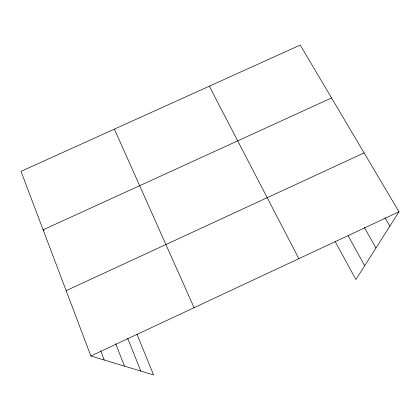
<?xml version="1.0" encoding="UTF-8"?>
<svg xmlns="http://www.w3.org/2000/svg" width="420" height="420" viewBox="0 0 420 420"><rect width="100%" height="100%" fill="white"/><g stroke="black" fill="none" stroke-linecap="round" stroke-linejoin="round"><path stroke-width="0.63" d="M136.957 334.205L153.584 374.929L90.867 355.981L21 171.371L300.221 45.071L399 211.796L355.882 279.557L335.123 241.479M90.867 355.981L399 211.796M66.15 290.666L364.103 152.896M331.548 97.949L43.123 229.834L44.142 230.638M384.972 217.707L389.876 226.133M364.256 227.346L375.963 248M348.054 235.688L364.697 265.703M209.323 86.189L298.846 258.662M114.398 129.124L194.093 307.681M127.67 338.342L140.842 371.081M115.631 343.67L124.498 366.14M100.721 350.921L104.218 360.014"/></g></svg>
